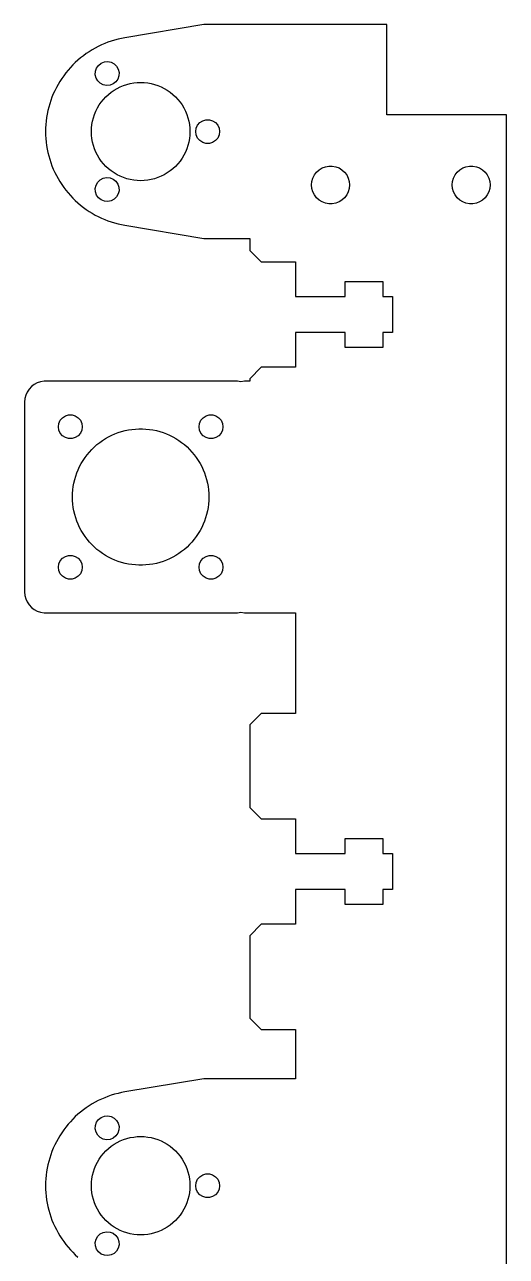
# Model space of a CAD drawing. Header units: metres. Extents: x -54 to 15, y -165 to 165.
# Drawn here: x -53.5 to 15, y -10.1 to 165.2 of the extents above; entities that cross this region are included whole.
import ezdxf

# ---------------------------------------------------------------- set-up
doc = ezdxf.new("R2010")
doc.units = ezdxf.units.M

msp = doc.modelspace()

# ---------------------------------------------------------------- linework, layer by layer
for p, q in [((-28, 165.216), (-39.2391, 163.338)), ((-2, 165.216), (-28, 165.216)), ((-2, 152.4), (-2, 165.216)), ((-40.7013, 163.009), (-41.1794, 162.863)), ((-40.2181, 163.137), (-40.7013, 163.009)), ((-39.7305, 163.247), (-40.2181, 163.137)), ((-39.2391, 163.338), (-39.7305, 163.247)), ((-44.3313, 161.366), (-44.7462, 161.087)), ((-43.9063, 161.629), (-44.3313, 161.366)), ((-43.4719, 161.876), (-43.9063, 161.629)), ((-43.0286, 162.107), (-43.4719, 161.876)), ((-42.5771, 162.322), (-43.0286, 162.107)), ((-42.118, 162.519), (-42.5771, 162.322)), ((-41.6519, 162.7), (-42.118, 162.519)), ((-41.1794, 162.863), (-41.6519, 162.7)), ((-46.2949, 159.825), (-46.6516, 159.475)), ((-45.9255, 160.162), (-46.2949, 159.825)), ((-45.5439, 160.485), (-45.9255, 160.162)), ((-45.1506, 160.793), (-45.5439, 160.485)), ((-44.7462, 161.087), (-45.1506, 160.793)), ((-42.9928, 159.422), (-42.6125, 159.721)), ((-42.6125, 159.721), (-42.1633, 159.901)), ((-42.1633, 159.901), (-41.6816, 159.947)), ((-41.6816, 159.947), (-41.2065, 159.855)), ((-41.2065, 159.855), (-40.7764, 159.634)), ((-40.7764, 159.634), (-40.4262, 159.3)), ((-47.942, 157.95), (-48.2282, 157.54)), ((-47.6407, 158.349), (-47.942, 157.95)), ((-47.325, 158.736), (-47.6407, 158.349)), ((-46.9951, 159.112), (-47.325, 158.736)), ((-46.6516, 159.475), (-46.9951, 159.112)), ((-43.4548, 158.087), (-43.4318, 158.571)), ((-43.3407, 157.617), (-43.4548, 158.087)), ((-43.4318, 158.571), (-43.2735, 159.028)), ((-43.2735, 159.028), (-42.9928, 159.422)), ((-40.4262, 159.3), (-40.1843, 158.881)), ((-40.0932, 157.927), (-40.2515, 157.47)), ((-40.1843, 158.881), (-40.0702, 158.41)), ((-40.0702, 158.41), (-40.0932, 157.927)), ((-48.9936, 156.251), (-49.2164, 155.804)), ((-48.7544, 156.69), (-48.9936, 156.251)), ((-48.4992, 157.12), (-48.7544, 156.69)), ((-48.2282, 157.54), (-48.4992, 157.12)), ((-43.0988, 157.198), (-43.3407, 157.617)), ((-42.7486, 156.864), (-43.0988, 157.198)), ((-42.3185, 156.642), (-42.7486, 156.864)), ((-41.8434, 156.551), (-42.3185, 156.642)), ((-41.3617, 156.597), (-41.8434, 156.551)), ((-40.9125, 156.777), (-41.3617, 156.597)), ((-40.5322, 157.076), (-40.9125, 156.777)), ((-40.7845, 155.889), (-40.3547, 156.144)), ((-40.2515, 157.47), (-40.5322, 157.076)), ((-40.3547, 156.144), (-39.9079, 156.367)), ((-39.9079, 156.367), (-39.4462, 156.559)), ((-39.4462, 156.559), (-38.9721, 156.716)), ((-38.9721, 156.716), (-38.4879, 156.84)), ((-38.4879, 156.84), (-37.9962, 156.929)), ((-37.9962, 156.929), (-37.4994, 156.982)), ((-37.4994, 156.982), (-37, 157)), ((-37, 157), (-36.5006, 156.982)), ((-36.5006, 156.982), (-36.0038, 156.929)), ((-36.0038, 156.929), (-35.512, 156.84)), ((-35.512, 156.84), (-35.0279, 156.716)), ((-35.0279, 156.716), (-34.5537, 156.559)), ((-34.5537, 156.559), (-34.0921, 156.367)), ((-34.0921, 156.367), (-33.6452, 156.144)), ((-33.6452, 156.144), (-33.2155, 155.889)), ((-49.7836, 154.416), (-49.9381, 153.941)), ((-49.6117, 154.886), (-49.7836, 154.416)), ((-49.4225, 155.348), (-49.6117, 154.886)), ((-49.2164, 155.804), (-49.4225, 155.348)), ((-42.6038, 154.195), (-42.2902, 154.584)), ((-42.2902, 154.584), (-41.9497, 154.95)), ((-41.9497, 154.95), (-41.584, 155.29)), ((-41.584, 155.29), (-41.1949, 155.604)), ((-41.1949, 155.604), (-40.7845, 155.889)), ((-33.2155, 155.889), (-32.8051, 155.604)), ((-32.8051, 155.604), (-32.416, 155.29)), ((-32.416, 155.29), (-32.0502, 154.95)), ((-32.0502, 154.95), (-31.7097, 154.584)), ((-31.7097, 154.584), (-31.3962, 154.195)), ((-50.1938, 152.975), (-50.2947, 152.485)), ((-50.0749, 153.46), (-50.1938, 152.975)), ((-49.9381, 153.941), (-50.0749, 153.46)), ((-43.5586, 152.446), (-43.3674, 152.908)), ((-43.3674, 152.908), (-43.1438, 153.355)), ((-43.1438, 153.355), (-42.8888, 153.784)), ((-42.8888, 153.784), (-42.6038, 154.195)), ((-31.3962, 154.195), (-31.1112, 153.784)), ((-31.1112, 153.784), (-30.8562, 153.355)), ((-30.8562, 153.355), (-30.6326, 152.908)), ((-30.6326, 152.908), (-30.4413, 152.446)), ((-50.4881, 150.999), (-50.5158, 150.5)), ((-50.4419, 151.497), (-50.4881, 150.999)), ((-50.3775, 151.992), (-50.4419, 151.497)), ((-50.2947, 152.485), (-50.3775, 151.992)), ((-43.9822, 150.499), (-43.9287, 150.996)), ((-43.9287, 150.996), (-43.84, 151.488)), ((-43.84, 151.488), (-43.7164, 151.972)), ((-43.7164, 151.972), (-43.5586, 152.446)), ((-30.4413, 152.446), (-30.2835, 151.972)), ((-30.2835, 151.972), (-30.16, 151.488)), ((-30.16, 151.488), (-30.0712, 150.996)), ((-30.0712, 150.996), (-30.0178, 150.499)), ((-29.1061, 150.479), (-28.9051, 150.919)), ((-28.9051, 150.919), (-28.5883, 151.285)), ((-28.5883, 151.285), (-28.1812, 151.546)), ((-28.1812, 151.546), (-27.7169, 151.683)), ((-27.7169, 151.683), (-27.2331, 151.683)), ((-27.2331, 151.683), (-26.7688, 151.546)), ((-26.7688, 151.546), (-26.3617, 151.285)), ((-26.3617, 151.285), (-26.0449, 150.919)), ((-26.0449, 150.919), (-25.8439, 150.479)), ((15, 152.4), (-2, 152.4)), ((15, -152.4), (15, 152.4)), ((-50.5158, 150.5), (-50.525, 150)), ((-50.525, 150), (-50.5158, 149.5)), ((-50.5158, 149.5), (-50.4881, 149.001)), ((-50.4881, 149.001), (-50.4419, 148.503)), ((-44, 150), (-43.9822, 150.499)), ((-43.9822, 149.501), (-44, 150)), ((-43.9287, 149.004), (-43.9822, 149.501)), ((-43.84, 148.512), (-43.9287, 149.004)), ((-30.0712, 149.004), (-30.16, 148.512)), ((-30.0178, 149.501), (-30.0712, 149.004)), ((-30.0178, 150.499), (-30, 150)), ((-30, 150), (-30.0178, 149.501)), ((-29.175, 150), (-29.1061, 150.479)), ((-29.1061, 149.521), (-29.175, 150)), ((-28.9051, 149.081), (-29.1061, 149.521)), ((-28.5883, 148.715), (-28.9051, 149.081)), ((-26.0449, 149.081), (-26.3617, 148.715)), ((-25.8439, 149.521), (-26.0449, 149.081)), ((-25.8439, 150.479), (-25.775, 150)), ((-25.775, 150), (-25.8439, 149.521)), ((-50.4419, 148.503), (-50.3775, 148.008)), ((-50.3775, 148.008), (-50.2947, 147.515)), ((-50.2947, 147.515), (-50.1938, 147.025)), ((-43.7164, 148.028), (-43.84, 148.512)), ((-43.5586, 147.554), (-43.7164, 148.028)), ((-43.3674, 147.092), (-43.5586, 147.554)), ((-30.4413, 147.554), (-30.6326, 147.092)), ((-30.2835, 148.028), (-30.4413, 147.554)), ((-30.16, 148.512), (-30.2835, 148.028)), ((-28.1812, 148.454), (-28.5883, 148.715)), ((-27.7169, 148.317), (-28.1812, 148.454)), ((-27.2331, 148.317), (-27.7169, 148.317)), ((-26.7688, 148.454), (-27.2331, 148.317)), ((-26.3617, 148.715), (-26.7688, 148.454)), ((-50.1938, 147.025), (-50.0749, 146.54)), ((-50.0749, 146.54), (-49.9381, 146.059)), ((-49.9381, 146.059), (-49.7836, 145.584)), ((-49.7836, 145.584), (-49.6117, 145.114)), ((-43.1438, 146.645), (-43.3674, 147.092)), ((-42.8888, 146.216), (-43.1438, 146.645)), ((-42.6038, 145.805), (-42.8888, 146.216)), ((-42.2902, 145.416), (-42.6038, 145.805)), ((-31.3962, 145.805), (-31.7097, 145.416)), ((-31.1112, 146.216), (-31.3962, 145.805)), ((-30.8562, 146.645), (-31.1112, 146.216)), ((-30.6326, 147.092), (-30.8562, 146.645)), ((-49.6117, 145.114), (-49.4225, 144.652)), ((-49.4225, 144.652), (-49.2164, 144.196)), ((-49.2164, 144.196), (-48.9936, 143.749)), ((-48.9936, 143.749), (-48.7544, 143.31)), ((-41.9497, 145.05), (-42.2902, 145.416)), ((-41.584, 144.71), (-41.9497, 145.05)), ((-41.1949, 144.396), (-41.584, 144.71)), ((-40.7845, 144.111), (-41.1949, 144.396)), ((-40.3547, 143.856), (-40.7845, 144.111)), ((-39.9079, 143.633), (-40.3547, 143.856)), ((-33.6452, 143.856), (-34.0921, 143.633)), ((-33.2155, 144.111), (-33.6452, 143.856)), ((-32.8051, 144.396), (-33.2155, 144.111)), ((-32.416, 144.71), (-32.8051, 144.396)), ((-32.0502, 145.05), (-32.416, 144.71)), ((-31.7097, 145.416), (-32.0502, 145.05)), ((-12.5177, 143.375), (-12.2956, 143.821)), ((-12.2956, 143.821), (-11.9953, 144.219)), ((-11.9953, 144.219), (-11.6271, 144.555)), ((-11.6271, 144.555), (-11.2035, 144.817)), ((-11.2035, 144.817), (-10.7389, 144.997)), ((-10.7389, 144.997), (-10.2491, 145.088)), ((-10.2491, 145.088), (-9.75087, 145.088)), ((-9.75087, 145.088), (-9.26111, 144.997)), ((-9.26111, 144.997), (-8.79649, 144.817)), ((-8.79649, 144.817), (-8.37288, 144.555)), ((-8.37288, 144.555), (-8.00467, 144.219)), ((-8.00467, 144.219), (-7.70441, 143.821)), ((-7.70441, 143.821), (-7.48232, 143.375)), ((7.48232, 143.375), (7.70441, 143.821)), ((7.70441, 143.821), (8.00467, 144.219)), ((8.00467, 144.219), (8.37288, 144.555)), ((8.37288, 144.555), (8.79649, 144.817)), ((8.79649, 144.817), (9.26111, 144.997)), ((9.26111, 144.997), (9.75087, 145.088)), ((9.75087, 145.088), (10.2491, 145.088)), ((10.2491, 145.088), (10.7389, 144.997)), ((10.7389, 144.997), (11.2035, 144.817)), ((11.2035, 144.817), (11.6271, 144.555)), ((11.6271, 144.555), (11.9953, 144.219)), ((11.9953, 144.219), (12.2956, 143.821)), ((12.2956, 143.821), (12.5177, 143.375)), ((-48.7544, 143.31), (-48.4992, 142.88)), ((-48.4992, 142.88), (-48.2282, 142.46)), ((-48.2282, 142.46), (-47.942, 142.05)), ((-47.942, 142.05), (-47.6407, 141.651)), ((-43.4548, 141.913), (-43.3407, 142.383)), ((-43.3407, 142.383), (-43.0988, 142.802)), ((-43.0988, 142.802), (-42.7486, 143.136)), ((-42.7486, 143.136), (-42.3185, 143.358)), ((-42.3185, 143.358), (-41.8434, 143.449)), ((-41.8434, 143.449), (-41.3617, 143.403)), ((-41.3617, 143.403), (-40.9125, 143.223)), ((-40.9125, 143.223), (-40.5322, 142.924)), ((-40.5322, 142.924), (-40.2515, 142.53)), ((-40.2515, 142.53), (-40.0932, 142.073)), ((-40.0932, 142.073), (-40.0702, 141.59)), ((-39.4462, 143.441), (-39.9079, 143.633)), ((-38.9721, 143.284), (-39.4462, 143.441)), ((-38.4879, 143.16), (-38.9721, 143.284)), ((-37.9962, 143.071), (-38.4879, 143.16)), ((-37.4994, 143.018), (-37.9962, 143.071)), ((-37, 143), (-37.4994, 143.018)), ((-36.5006, 143.018), (-37, 143)), ((-36.0038, 143.071), (-36.5006, 143.018)), ((-35.512, 143.16), (-36.0038, 143.071)), ((-35.0279, 143.284), (-35.512, 143.16)), ((-34.5537, 143.441), (-35.0279, 143.284)), ((-34.0921, 143.633), (-34.5537, 143.441)), ((-12.7, 142.4), (-12.654, 142.896)), ((-12.654, 141.904), (-12.7, 142.4)), ((-12.654, 142.896), (-12.5177, 143.375)), ((-7.48232, 143.375), (-7.34596, 142.896)), ((-7.34596, 142.896), (-7.29999, 142.4)), ((-7.29999, 142.4), (-7.34596, 141.904)), ((7.29999, 142.4), (7.34596, 142.896)), ((7.34596, 141.904), (7.29999, 142.4)), ((7.34596, 142.896), (7.48232, 143.375)), ((12.5177, 143.375), (12.654, 142.896)), ((12.654, 142.896), (12.7, 142.4)), ((12.7, 142.4), (12.654, 141.904)), ((-47.6407, 141.651), (-47.325, 141.264)), ((-47.325, 141.264), (-46.9951, 140.888)), ((-46.9951, 140.888), (-46.6516, 140.525)), ((-46.6516, 140.525), (-46.2949, 140.175)), ((-43.4318, 141.429), (-43.4548, 141.913)), ((-43.2735, 140.972), (-43.4318, 141.429)), ((-42.9928, 140.578), (-43.2735, 140.972)), ((-42.6125, 140.279), (-42.9928, 140.578)), ((-42.1633, 140.099), (-42.6125, 140.279)), ((-40.7764, 140.366), (-41.2065, 140.145)), ((-40.4262, 140.7), (-40.7764, 140.366)), ((-40.1843, 141.119), (-40.4262, 140.7)), ((-40.0702, 141.59), (-40.1843, 141.119)), ((-12.5177, 141.425), (-12.654, 141.904)), ((-12.2956, 140.979), (-12.5177, 141.425)), ((-11.9953, 140.581), (-12.2956, 140.979)), ((-11.6271, 140.245), (-11.9953, 140.581)), ((-11.2035, 139.983), (-11.6271, 140.245)), ((-8.37288, 140.245), (-8.79649, 139.983)), ((-8.00467, 140.581), (-8.37288, 140.245)), ((-7.70441, 140.979), (-8.00467, 140.581)), ((-7.48232, 141.425), (-7.70441, 140.979)), ((-7.34596, 141.904), (-7.48232, 141.425)), ((7.48232, 141.425), (7.34596, 141.904)), ((7.70441, 140.979), (7.48232, 141.425)), ((8.00467, 140.581), (7.70441, 140.979)), ((8.37288, 140.245), (8.00467, 140.581)), ((8.79649, 139.983), (8.37288, 140.245)), ((11.6271, 140.245), (11.2035, 139.983)), ((11.9953, 140.581), (11.6271, 140.245)), ((12.2956, 140.979), (11.9953, 140.581)), ((12.5177, 141.425), (12.2956, 140.979)), ((12.654, 141.904), (12.5177, 141.425)), ((-46.2949, 140.175), (-45.9255, 139.838)), ((-45.9255, 139.838), (-45.5439, 139.515)), ((-45.5439, 139.515), (-45.1506, 139.207)), ((-45.1506, 139.207), (-44.7462, 138.913)), ((-44.7462, 138.913), (-44.3313, 138.634)), ((-44.3313, 138.634), (-43.9063, 138.371)), ((-41.6816, 140.053), (-42.1633, 140.099)), ((-41.2065, 140.145), (-41.6816, 140.053)), ((-10.7389, 139.803), (-11.2035, 139.983)), ((-10.2491, 139.712), (-10.7389, 139.803)), ((-9.75087, 139.712), (-10.2491, 139.712)), ((-9.26111, 139.803), (-9.75087, 139.712)), ((-8.79649, 139.983), (-9.26111, 139.803)), ((9.26111, 139.803), (8.79649, 139.983)), ((9.75087, 139.712), (9.26111, 139.803)), ((10.2491, 139.712), (9.75087, 139.712)), ((10.7389, 139.803), (10.2491, 139.712)), ((11.2035, 139.983), (10.7389, 139.803)), ((-43.9063, 138.371), (-43.4719, 138.124)), ((-43.4719, 138.124), (-43.0286, 137.893)), ((-43.0286, 137.893), (-42.5771, 137.678)), ((-42.5771, 137.678), (-42.118, 137.481)), ((-42.118, 137.481), (-41.6519, 137.3)), ((-41.6519, 137.3), (-41.1794, 137.137)), ((-41.1794, 137.137), (-40.7013, 136.991)), ((-40.7013, 136.991), (-40.2181, 136.863)), ((-40.2181, 136.863), (-39.7305, 136.753)), ((-39.7305, 136.753), (-39.2391, 136.662)), ((-39.2391, 136.662), (-28, 134.784)), ((-28, 134.784), (-21.5, 134.784)), ((-21.5, 134.784), (-21.5, 133.077)), ((-21.5, 133.077), (-19.875, 131.452)), ((-19.875, 131.452), (-15, 131.452)), ((-15, 131.452), (-15, 126.515)), ((-7.9375, 126.515), (-7.9375, 128.652)), ((-7.9375, 128.652), (-2.5625, 128.652)), ((-2.5625, 128.652), (-2.5625, 126.515)), ((-15, 126.515), (-7.9375, 126.515)), ((-2.5625, 126.515), (-1.1875, 126.515)), ((-1.1875, 126.515), (-1.1875, 121.389)), ((-7.9375, 121.389), (-15, 121.389)), ((-15, 121.389), (-15, 116.452)), ((-7.9375, 119.252), (-7.9375, 121.389)), ((-1.1875, 121.389), (-2.5625, 121.389)), ((-2.5625, 121.389), (-2.5625, 119.252)), ((-2.5625, 119.252), (-7.9375, 119.252)), ((-19.875, 116.452), (-21.5, 114.827)), ((-15, 116.452), (-19.875, 116.452)), ((-52.1408, 114.011), (-52.5318, 113.707)), ((-51.7051, 114.247), (-52.1408, 114.011)), ((-51.2365, 114.408), (-51.7051, 114.247)), ((-50.7477, 114.49), (-51.2365, 114.408)), ((-23.2523, 114.49), (-50.7477, 114.49)), ((-22.7635, 114.408), (-23.2523, 114.49)), ((-22.75, 114.404), (-22.7635, 114.408)), ((-22.7365, 114.408), (-22.75, 114.404)), ((-22.2477, 114.49), (-22.7365, 114.408)), ((-21.5, 114.49), (-22.2477, 114.49)), ((-21.5, 114.827), (-21.5, 114.49)), ((-53.3374, 112.474), (-53.4591, 111.994)), ((-53.1384, 112.928), (-53.3374, 112.474)), ((-52.8674, 113.343), (-53.1384, 112.928)), ((-52.5318, 113.707), (-52.8674, 113.343)), ((-53.4591, 111.994), (-53.5, 111.5)), ((-53.5, 111.5), (-53.5, 84.5)), ((-48.6311, 108.479), (-48.4301, 108.919)), ((-48.4301, 108.919), (-48.1133, 109.285)), ((-48.1133, 109.285), (-47.7062, 109.546)), ((-47.7062, 109.546), (-47.2419, 109.683)), ((-47.2419, 109.683), (-46.7581, 109.683)), ((-46.7581, 109.683), (-46.2938, 109.546)), ((-46.2938, 109.546), (-45.8867, 109.285)), ((-45.8867, 109.285), (-45.5699, 108.919)), ((-45.5699, 108.919), (-45.3689, 108.479)), ((-28.6311, 108.479), (-28.4301, 108.919)), ((-28.4301, 108.919), (-28.1133, 109.285)), ((-28.1133, 109.285), (-27.7062, 109.546)), ((-27.7062, 109.546), (-27.2419, 109.683)), ((-27.2419, 109.683), (-26.7581, 109.683)), ((-26.7581, 109.683), (-26.2938, 109.546)), ((-26.2938, 109.546), (-25.8867, 109.285)), ((-25.8867, 109.285), (-25.5699, 108.919)), ((-25.5699, 108.919), (-25.3689, 108.479)), ((-48.7, 108), (-48.6311, 108.479)), ((-48.6311, 107.521), (-48.7, 108)), ((-48.4301, 107.081), (-48.6311, 107.521)), ((-48.1133, 106.715), (-48.4301, 107.081)), ((-45.5699, 107.081), (-45.8867, 106.715)), ((-45.3689, 107.521), (-45.5699, 107.081)), ((-45.3689, 108.479), (-45.3, 108)), ((-45.3, 108), (-45.3689, 107.521)), ((-41.112, 106.785), (-40.6543, 106.985)), ((-40.6543, 106.985), (-40.1869, 107.162)), ((-40.1869, 107.162), (-39.711, 107.313)), ((-39.711, 107.313), (-39.228, 107.441)), ((-39.228, 107.441), (-38.739, 107.543)), ((-38.739, 107.543), (-38.2455, 107.62)), ((-38.2455, 107.62), (-37.7486, 107.671)), ((-37.7486, 107.671), (-37.2498, 107.697)), ((-37.2498, 107.697), (-36.7502, 107.697)), ((-36.7502, 107.697), (-36.2514, 107.671)), ((-36.2514, 107.671), (-35.7545, 107.62)), ((-35.7545, 107.62), (-35.261, 107.543)), ((-35.261, 107.543), (-34.772, 107.441)), ((-34.772, 107.441), (-34.289, 107.313)), ((-34.289, 107.313), (-33.8131, 107.162)), ((-33.8131, 107.162), (-33.3457, 106.985)), ((-33.3457, 106.985), (-32.888, 106.785)), ((-28.7, 108), (-28.6311, 108.479)), ((-28.6311, 107.521), (-28.7, 108)), ((-28.4301, 107.081), (-28.6311, 107.521)), ((-28.1133, 106.715), (-28.4301, 107.081)), ((-25.5699, 107.081), (-25.8867, 106.715)), ((-25.3689, 107.521), (-25.5699, 107.081)), ((-25.3689, 108.479), (-25.3, 108)), ((-25.3, 108), (-25.3689, 107.521)), ((-47.7062, 106.454), (-48.1133, 106.715)), ((-47.2419, 106.317), (-47.7062, 106.454)), ((-46.7581, 106.317), (-47.2419, 106.317)), ((-46.2938, 106.454), (-46.7581, 106.317)), ((-45.8867, 106.715), (-46.2938, 106.454)), ((-43.5889, 105.119), (-43.2137, 105.448)), ((-43.2137, 105.448), (-42.8221, 105.758)), ((-42.8221, 105.758), (-42.415, 106.048)), ((-42.415, 106.048), (-41.9935, 106.316)), ((-41.9935, 106.316), (-41.5588, 106.562)), ((-41.5588, 106.562), (-41.112, 106.785)), ((-32.888, 106.785), (-32.4412, 106.562)), ((-32.4412, 106.562), (-32.0065, 106.316)), ((-32.0065, 106.316), (-31.585, 106.048)), ((-31.585, 106.048), (-31.1779, 105.758)), ((-31.1779, 105.758), (-30.7862, 105.448)), ((-30.7862, 105.448), (-30.411, 105.119)), ((-27.7062, 106.454), (-28.1133, 106.715)), ((-27.2419, 106.317), (-27.7062, 106.454)), ((-26.7581, 106.317), (-27.2419, 106.317)), ((-26.2938, 106.454), (-26.7581, 106.317)), ((-25.8867, 106.715), (-26.2938, 106.454)), ((-45.1846, 103.206), (-44.9058, 103.62)), ((-44.9058, 103.62), (-44.606, 104.02)), ((-44.606, 104.02), (-44.286, 104.403)), ((-44.286, 104.403), (-43.9467, 104.77)), ((-43.9467, 104.77), (-43.5889, 105.119)), ((-30.411, 105.119), (-30.0533, 104.77)), ((-30.0533, 104.77), (-29.714, 104.403)), ((-29.714, 104.403), (-29.394, 104.02)), ((-29.394, 104.02), (-29.0942, 103.62)), ((-29.0942, 103.62), (-28.8154, 103.206)), ((-46.0764, 101.422), (-45.8883, 101.884)), ((-45.8883, 101.884), (-45.6765, 102.337)), ((-45.6765, 102.337), (-45.4418, 102.778)), ((-45.4418, 102.778), (-45.1846, 103.206)), ((-28.8154, 103.206), (-28.5582, 102.778)), ((-28.5582, 102.778), (-28.3235, 102.337)), ((-28.3235, 102.337), (-28.1117, 101.884)), ((-28.1117, 101.884), (-27.9235, 101.422)), ((-46.5844, 99.4927), (-46.4949, 99.9841)), ((-46.4949, 99.9841), (-46.3802, 100.47)), ((-46.3802, 100.47), (-46.2406, 100.95)), ((-46.2406, 100.95), (-46.0764, 101.422)), ((-27.9235, 101.422), (-27.7594, 100.95)), ((-27.7594, 100.95), (-27.6198, 100.47)), ((-27.6198, 100.47), (-27.5051, 99.9841)), ((-27.5051, 99.9841), (-27.4155, 99.4927)), ((-46.7, 98), (-46.6871, 98.4993)), ((-46.6871, 98.4993), (-46.6486, 98.9974)), ((-46.6486, 98.9974), (-46.5844, 99.4927)), ((-27.4155, 99.4927), (-27.3514, 98.9974)), ((-27.3514, 98.9974), (-27.3129, 98.4993)), ((-27.3129, 98.4993), (-27.3, 98)), ((-46.6871, 97.5007), (-46.7, 98)), ((-46.6486, 97.0026), (-46.6871, 97.5007)), ((-46.5844, 96.5073), (-46.6486, 97.0026)), ((-46.4949, 96.0158), (-46.5844, 96.5073)), ((-27.4155, 96.5073), (-27.5051, 96.0158)), ((-27.3514, 97.0026), (-27.4155, 96.5073)), ((-27.3129, 97.5007), (-27.3514, 97.0026)), ((-27.3, 98), (-27.3129, 97.5007)), ((-46.3802, 95.5297), (-46.4949, 96.0158)), ((-46.2406, 95.0501), (-46.3802, 95.5297)), ((-46.0764, 94.5783), (-46.2406, 95.0501)), ((-27.7594, 95.0501), (-27.9235, 94.5783)), ((-27.6198, 95.5297), (-27.7594, 95.0501)), ((-27.5051, 96.0158), (-27.6198, 95.5297)), ((-45.8883, 94.1156), (-46.0764, 94.5783)), ((-45.6765, 93.6632), (-45.8883, 94.1156)), ((-45.4418, 93.2223), (-45.6765, 93.6632)), ((-45.1846, 92.794), (-45.4418, 93.2223)), ((-28.5582, 93.2223), (-28.8154, 92.794)), ((-28.3235, 93.6632), (-28.5582, 93.2223)), ((-28.1117, 94.1156), (-28.3235, 93.6632)), ((-27.9235, 94.5783), (-28.1117, 94.1156)), ((-44.9058, 92.3796), (-45.1846, 92.794)), ((-44.606, 91.9801), (-44.9058, 92.3796)), ((-44.286, 91.5965), (-44.606, 91.9801)), ((-43.9467, 91.2299), (-44.286, 91.5965)), ((-43.5889, 90.8813), (-43.9467, 91.2299)), ((-30.0533, 91.2299), (-30.411, 90.8813)), ((-29.714, 91.5965), (-30.0533, 91.2299)), ((-29.394, 91.9801), (-29.714, 91.5965)), ((-29.0942, 92.3796), (-29.394, 91.9801)), ((-28.8154, 92.794), (-29.0942, 92.3796)), ((-48.1133, 89.2848), (-47.7062, 89.5464)), ((-47.7062, 89.5464), (-47.2419, 89.6827)), ((-47.2419, 89.6827), (-46.7581, 89.6827)), ((-46.7581, 89.6827), (-46.2938, 89.5464)), ((-46.2938, 89.5464), (-45.8867, 89.2848)), ((-43.2137, 90.5516), (-43.5889, 90.8813)), ((-42.8221, 90.2416), (-43.2137, 90.5516)), ((-42.415, 89.9521), (-42.8221, 90.2416)), ((-41.9935, 89.6841), (-42.415, 89.9521)), ((-41.5588, 89.438), (-41.9935, 89.6841)), ((-41.112, 89.2147), (-41.5588, 89.438)), ((-32.4412, 89.438), (-32.888, 89.2147)), ((-32.0065, 89.6841), (-32.4412, 89.438)), ((-31.585, 89.9521), (-32.0065, 89.6841)), ((-31.1779, 90.2416), (-31.585, 89.9521)), ((-30.7862, 90.5516), (-31.1779, 90.2416)), ((-30.411, 90.8813), (-30.7862, 90.5516)), ((-28.1133, 89.2848), (-27.7062, 89.5464)), ((-27.7062, 89.5464), (-27.2419, 89.6827)), ((-27.2419, 89.6827), (-26.7581, 89.6827)), ((-26.7581, 89.6827), (-26.2938, 89.5464)), ((-26.2938, 89.5464), (-25.8867, 89.2848)), ((-48.7, 88), (-48.6311, 88.4789)), ((-48.6311, 87.5211), (-48.7, 88)), ((-48.6311, 88.4789), (-48.4301, 88.9191)), ((-48.4301, 88.9191), (-48.1133, 89.2848)), ((-45.8867, 89.2848), (-45.5699, 88.9191)), ((-45.5699, 88.9191), (-45.3689, 88.4789)), ((-45.3689, 88.4789), (-45.3, 88)), ((-45.3, 88), (-45.3689, 87.5211)), ((-40.6543, 89.0146), (-41.112, 89.2147)), ((-40.1869, 88.8385), (-40.6543, 89.0146)), ((-39.711, 88.6865), (-40.1869, 88.8385)), ((-39.228, 88.5593), (-39.711, 88.6865)), ((-38.739, 88.4572), (-39.228, 88.5593)), ((-38.2455, 88.3803), (-38.739, 88.4572)), ((-37.7486, 88.3289), (-38.2455, 88.3803)), ((-37.2498, 88.3032), (-37.7486, 88.3289)), ((-36.7502, 88.3032), (-37.2498, 88.3032)), ((-36.2514, 88.3289), (-36.7502, 88.3032)), ((-35.7545, 88.3803), (-36.2514, 88.3289)), ((-35.261, 88.4572), (-35.7545, 88.3803)), ((-34.772, 88.5593), (-35.261, 88.4572)), ((-34.289, 88.6865), (-34.772, 88.5593)), ((-33.8131, 88.8385), (-34.289, 88.6865)), ((-33.3457, 89.0146), (-33.8131, 88.8385)), ((-32.888, 89.2147), (-33.3457, 89.0146)), ((-28.7, 88), (-28.6311, 88.4789)), ((-28.6311, 87.5211), (-28.7, 88)), ((-28.6311, 88.4789), (-28.4301, 88.9191)), ((-28.4301, 88.9191), (-28.1133, 89.2848)), ((-25.8867, 89.2848), (-25.5699, 88.9191)), ((-25.5699, 88.9191), (-25.3689, 88.4789)), ((-25.3689, 88.4789), (-25.3, 88)), ((-25.3, 88), (-25.3689, 87.5211)), ((-48.4301, 87.0809), (-48.6311, 87.5211)), ((-48.1133, 86.7152), (-48.4301, 87.0809)), ((-47.7062, 86.4536), (-48.1133, 86.7152)), ((-47.2419, 86.3173), (-47.7062, 86.4536)), ((-46.7581, 86.3173), (-47.2419, 86.3173)), ((-46.2938, 86.4536), (-46.7581, 86.3173)), ((-45.8867, 86.7152), (-46.2938, 86.4536)), ((-45.5699, 87.0809), (-45.8867, 86.7152)), ((-45.3689, 87.5211), (-45.5699, 87.0809)), ((-28.4301, 87.0809), (-28.6311, 87.5211)), ((-28.1133, 86.7152), (-28.4301, 87.0809)), ((-27.7062, 86.4536), (-28.1133, 86.7152)), ((-27.2419, 86.3173), (-27.7062, 86.4536)), ((-26.7581, 86.3173), (-27.2419, 86.3173)), ((-26.2938, 86.4536), (-26.7581, 86.3173)), ((-25.8867, 86.7152), (-26.2938, 86.4536)), ((-25.5699, 87.0809), (-25.8867, 86.7152)), ((-25.3689, 87.5211), (-25.5699, 87.0809)), ((-53.5, 84.5), (-53.4591, 84.0062)), ((-53.4591, 84.0062), (-53.3374, 83.5259)), ((-53.3374, 83.5259), (-53.1384, 83.0722)), ((-53.1384, 83.0722), (-52.8674, 82.6574)), ((-52.8674, 82.6574), (-52.5318, 82.2928)), ((-52.5318, 82.2928), (-52.1408, 81.9885)), ((-52.1408, 81.9885), (-51.7051, 81.7527)), ((-51.7051, 81.7527), (-51.2365, 81.5918)), ((-51.2365, 81.5918), (-50.7477, 81.5102)), ((-50.7477, 81.5102), (-23.2523, 81.5102)), ((-23.2523, 81.5102), (-22.7635, 81.5918)), ((-22.7635, 81.5918), (-22.75, 81.5965)), ((-22.75, 81.5965), (-22.7365, 81.5918)), ((-22.7365, 81.5918), (-22.2477, 81.5102)), ((-22.2477, 81.5102), (-15, 81.5102)), ((-15, 81.5102), (-15, 67.204)), ((-19.875, 67.204), (-21.5, 65.579)), ((-15, 67.204), (-19.875, 67.204)), ((-21.5, 65.579), (-21.5, 53.829)), ((-21.5, 53.829), (-19.875, 52.204)), ((-19.875, 52.204), (-15, 52.204)), ((-15, 52.204), (-15, 47.267)), ((-7.9375, 47.267), (-7.9375, 49.404)), ((-7.9375, 49.404), (-2.5625, 49.404)), ((-2.5625, 49.404), (-2.5625, 47.267)), ((-15, 47.267), (-7.9375, 47.267)), ((-2.5625, 47.267), (-1.1875, 47.267)), ((-1.1875, 47.267), (-1.1875, 42.141)), ((-7.9375, 42.141), (-15, 42.141)), ((-15, 42.141), (-15, 37.204)), ((-7.9375, 40.004), (-7.9375, 42.141)), ((-1.1875, 42.141), (-2.5625, 42.141)), ((-2.5625, 42.141), (-2.5625, 40.004)), ((-2.5625, 40.004), (-7.9375, 40.004)), ((-19.875, 37.204), (-21.5, 35.579)), ((-15, 37.204), (-19.875, 37.204)), ((-21.5, 35.579), (-21.5, 23.829)), ((-21.5, 23.829), (-19.875, 22.204)), ((-19.875, 22.204), (-15, 22.204)), ((-15, 22.204), (-15, 15.2156)), ((-28, 15.2156), (-39.2391, 13.3384)), ((-15, 15.2156), (-28, 15.2156)), ((-42.5771, 12.3216), (-43.0286, 12.1071)), ((-42.118, 12.5192), (-42.5771, 12.3216)), ((-41.6519, 12.6998), (-42.118, 12.5192)), ((-41.1794, 12.863), (-41.6519, 12.6998)), ((-40.7013, 13.0087), (-41.1794, 12.863)), ((-40.2181, 13.1366), (-40.7013, 13.0087)), ((-39.7305, 13.2465), (-40.2181, 13.1366)), ((-39.2391, 13.3384), (-39.7305, 13.2465)), ((-45.1506, 10.7932), (-45.5439, 10.4846)), ((-44.7462, 11.087), (-45.1506, 10.7932)), ((-44.3313, 11.3656), (-44.7462, 11.087)), ((-43.9063, 11.6288), (-44.3313, 11.3656)), ((-43.4719, 11.876), (-43.9063, 11.6288)), ((-43.0286, 12.1071), (-43.4719, 11.876)), ((-46.9951, 9.11172), (-47.325, 8.73618)), ((-46.6516, 9.47484), (-46.9951, 9.11172)), ((-46.2949, 9.82501), (-46.6516, 9.47484)), ((-45.9255, 10.1618), (-46.2949, 9.82501)), ((-45.5439, 10.4846), (-45.9255, 10.1618)), ((-43.4318, 8.57062), (-43.2735, 9.02786)), ((-43.2735, 9.02786), (-42.9928, 9.42201)), ((-42.9928, 9.42201), (-42.6125, 9.72113)), ((-42.6125, 9.72113), (-42.1633, 9.90097)), ((-42.1633, 9.90097), (-41.6816, 9.94696)), ((-41.6816, 9.94696), (-41.2065, 9.85539)), ((-41.2065, 9.85539), (-40.7764, 9.63367)), ((-40.7764, 9.63367), (-40.4262, 9.29976)), ((-40.4262, 9.29976), (-40.1843, 8.88071)), ((-40.1843, 8.88071), (-40.0702, 8.41048)), ((-48.4992, 7.11998), (-48.7544, 6.69022)), ((-48.2282, 7.54004), (-48.4992, 7.11998)), ((-47.942, 7.94978), (-48.2282, 7.54004)), ((-47.6407, 8.34868), (-47.942, 7.94978)), ((-47.325, 8.73618), (-47.6407, 8.34868)), ((-43.4548, 8.0873), (-43.4318, 8.57062)), ((-43.3407, 7.61707), (-43.4548, 8.0873)), ((-43.0988, 7.19801), (-43.3407, 7.61707)), ((-42.7486, 6.86411), (-43.0988, 7.19801)), ((-40.5322, 7.07574), (-40.9125, 6.77664)), ((-40.2515, 7.46989), (-40.5322, 7.07574)), ((-40.0932, 7.92715), (-40.2515, 7.46989)), ((-40.0702, 8.41048), (-40.0932, 7.92715)), ((-49.4225, 5.34846), (-49.6117, 4.88579)), ((-49.2164, 5.80385), (-49.4225, 5.34846)), ((-48.9936, 6.2513), (-49.2164, 5.80385)), ((-48.7544, 6.69022), (-48.9936, 6.2513)), ((-42.3185, 6.64238), (-42.7486, 6.86411)), ((-41.8434, 6.55081), (-42.3185, 6.64238)), ((-41.9497, 4.94974), (-41.584, 5.29024)), ((-41.3617, 6.5968), (-41.8434, 6.55081)), ((-41.584, 5.29024), (-41.1949, 5.60378)), ((-40.9125, 6.77664), (-41.3617, 6.5968)), ((-41.1949, 5.60378), (-40.7845, 5.88876)), ((-40.7845, 5.88876), (-40.3547, 6.14374)), ((-40.3547, 6.14374), (-39.9079, 6.36742)), ((-39.9079, 6.36742), (-39.4462, 6.55864)), ((-39.4462, 6.55864), (-38.9721, 6.71645)), ((-38.9721, 6.71645), (-38.4879, 6.84003)), ((-38.4879, 6.84003), (-37.9962, 6.92874)), ((-37.9962, 6.92874), (-37.4994, 6.98216)), ((-37.4994, 6.98216), (-37, 7)), ((-37, 7), (-36.5006, 6.98216)), ((-36.5006, 6.98216), (-36.0038, 6.92874)), ((-36.0038, 6.92874), (-35.512, 6.84003)), ((-35.512, 6.84003), (-35.0279, 6.71645)), ((-35.0279, 6.71645), (-34.5537, 6.55864)), ((-34.5537, 6.55864), (-34.0921, 6.36742)), ((-34.0921, 6.36742), (-33.6452, 6.14374)), ((-33.6452, 6.14374), (-33.2155, 5.88876)), ((-33.2155, 5.88876), (-32.8051, 5.60378)), ((-32.8051, 5.60378), (-32.416, 5.29024)), ((-32.416, 5.29024), (-32.0502, 4.94974)), ((-49.9381, 3.94104), (-50.0749, 3.46027)), ((-49.7836, 4.41643), (-49.9381, 3.94104)), ((-49.6117, 4.88579), (-49.7836, 4.41643)), ((-43.1438, 3.35474), (-42.8888, 3.78448)), ((-42.8888, 3.78448), (-42.6038, 4.19493)), ((-42.6038, 4.19493), (-42.2902, 4.58401)), ((-42.2902, 4.58401), (-41.9497, 4.94974)), ((-32.0502, 4.94974), (-31.7097, 4.58401)), ((-31.7097, 4.58401), (-31.3962, 4.19493)), ((-31.3962, 4.19493), (-31.1112, 3.78448)), ((-31.1112, 3.78448), (-30.8562, 3.35474)), ((-50.3775, 1.99225), (-50.4419, 1.49657)), ((-50.2947, 2.4852), (-50.3775, 1.99225)), ((-50.1938, 2.97476), (-50.2947, 2.4852)), ((-50.0749, 3.46027), (-50.1938, 2.97476)), ((-43.84, 1.48795), (-43.7164, 1.97212)), ((-43.7164, 1.97212), (-43.5586, 2.44624)), ((-43.5586, 2.44624), (-43.3674, 2.9079)), ((-43.3674, 2.9079), (-43.1438, 3.35474)), ((-30.8562, 3.35474), (-30.6326, 2.9079)), ((-30.6326, 2.9079), (-30.4413, 2.44624)), ((-30.4413, 2.44624), (-30.2835, 1.97212)), ((-30.2835, 1.97212), (-30.16, 1.48795)), ((-50.5158, 0.49976), (-50.525, 0)), ((-50.525, 0), (-50.5158, -0.49976)), ((-50.4881, 0.99884), (-50.5158, 0.49976)), ((-50.4419, 1.49657), (-50.4881, 0.99884)), ((-44, 0), (-43.9822, 0.49936)), ((-43.9822, -0.49936), (-44, 0)), ((-43.9822, 0.49936), (-43.9287, 0.9962)), ((-43.9287, 0.9962), (-43.84, 1.48795)), ((-30.16, 1.48795), (-30.0712, 0.9962)), ((-30.0712, 0.9962), (-30.0178, 0.49936)), ((-30.0178, 0.49936), (-30, 0)), ((-30, 0), (-30.0178, -0.49936)), ((-29.175, 0), (-29.1061, 0.47894)), ((-29.1061, -0.47894), (-29.175, 0)), ((-29.1061, 0.47894), (-28.9051, 0.91908)), ((-28.9051, 0.91908), (-28.5883, 1.28476)), ((-28.5883, 1.28476), (-28.1812, 1.54637)), ((-28.1812, 1.54637), (-27.7169, 1.68269)), ((-27.7169, 1.68269), (-27.2331, 1.68269)), ((-27.2331, 1.68269), (-26.7688, 1.54637)), ((-26.7688, 1.54637), (-26.3617, 1.28476)), ((-26.3617, 1.28476), (-26.0449, 0.91908)), ((-26.0449, 0.91908), (-25.8439, 0.47894)), ((-25.8439, 0.47894), (-25.775, 0)), ((-25.775, 0), (-25.8439, -0.47894)), ((-50.5158, -0.49976), (-50.4881, -0.99884)), ((-50.4881, -0.99884), (-50.4419, -1.49657)), ((-50.4419, -1.49657), (-50.3775, -1.99225)), ((-43.9287, -0.9962), (-43.9822, -0.49936)), ((-43.84, -1.48795), (-43.9287, -0.9962)), ((-43.7164, -1.97212), (-43.84, -1.48795)), ((-30.16, -1.48795), (-30.2835, -1.97212)), ((-30.0712, -0.9962), (-30.16, -1.48795)), ((-30.0178, -0.49936), (-30.0712, -0.9962)), ((-28.9051, -0.91908), (-29.1061, -0.47894)), ((-28.5883, -1.28476), (-28.9051, -0.91908)), ((-28.1812, -1.54637), (-28.5883, -1.28476)), ((-27.7169, -1.68269), (-28.1812, -1.54637)), ((-27.2331, -1.68269), (-27.7169, -1.68269)), ((-26.7688, -1.54637), (-27.2331, -1.68269)), ((-26.3617, -1.28476), (-26.7688, -1.54637)), ((-26.0449, -0.91908), (-26.3617, -1.28476)), ((-25.8439, -0.47894), (-26.0449, -0.91908)), ((-50.3775, -1.99225), (-50.2947, -2.4852)), ((-50.2947, -2.4852), (-50.1938, -2.97476)), ((-50.1938, -2.97476), (-50.0749, -3.46027)), ((-50.0749, -3.46027), (-49.9381, -3.94104)), ((-43.5586, -2.44624), (-43.7164, -1.97212)), ((-43.3674, -2.9079), (-43.5586, -2.44624)), ((-43.1438, -3.35474), (-43.3674, -2.9079)), ((-42.8888, -3.78448), (-43.1438, -3.35474)), ((-30.8562, -3.35474), (-31.1112, -3.78448)), ((-30.6326, -2.9079), (-30.8562, -3.35474)), ((-30.4413, -2.44624), (-30.6326, -2.9079)), ((-30.2835, -1.97212), (-30.4413, -2.44624)), ((-49.9381, -3.94104), (-49.7836, -4.41643)), ((-49.7836, -4.41643), (-49.6117, -4.88579)), ((-49.6117, -4.88579), (-49.4225, -5.34846)), ((-42.6038, -4.19493), (-42.8888, -3.78448)), ((-42.2902, -4.58401), (-42.6038, -4.19493)), ((-41.9497, -4.94974), (-42.2902, -4.58401)), ((-41.584, -5.29024), (-41.9497, -4.94974)), ((-32.0502, -4.94974), (-32.416, -5.29024)), ((-31.7097, -4.58401), (-32.0502, -4.94974)), ((-31.3962, -4.19493), (-31.7097, -4.58401)), ((-31.1112, -3.78448), (-31.3962, -4.19493)), ((-49.4225, -5.34846), (-49.2164, -5.80385)), ((-49.2164, -5.80385), (-48.9936, -6.2513)), ((-48.9936, -6.2513), (-48.7544, -6.69022)), ((-48.7544, -6.69022), (-48.4992, -7.11998)), ((-43.0988, -7.19801), (-42.7486, -6.86411)), ((-42.7486, -6.86411), (-42.3185, -6.64238)), ((-42.3185, -6.64238), (-41.8434, -6.55081)), ((-41.8434, -6.55081), (-41.3617, -6.5968)), ((-41.1949, -5.60378), (-41.584, -5.29024)), ((-41.3617, -6.5968), (-40.9125, -6.77664)), ((-40.7845, -5.88876), (-41.1949, -5.60378)), ((-40.9125, -6.77664), (-40.5322, -7.07574)), ((-40.3547, -6.14374), (-40.7845, -5.88876)), ((-39.9079, -6.36742), (-40.3547, -6.14374)), ((-39.4462, -6.55864), (-39.9079, -6.36742)), ((-38.9721, -6.71645), (-39.4462, -6.55864)), ((-38.4879, -6.84003), (-38.9721, -6.71645)), ((-37.9962, -6.92874), (-38.4879, -6.84003)), ((-37.4994, -6.98216), (-37.9962, -6.92874)), ((-37, -7), (-37.4994, -6.98216)), ((-36.5006, -6.98216), (-37, -7)), ((-36.0038, -6.92874), (-36.5006, -6.98216)), ((-35.512, -6.84003), (-36.0038, -6.92874)), ((-35.0279, -6.71645), (-35.512, -6.84003)), ((-34.5537, -6.55864), (-35.0279, -6.71645)), ((-34.0921, -6.36742), (-34.5537, -6.55864)), ((-33.6452, -6.14374), (-34.0921, -6.36742)), ((-33.2155, -5.88876), (-33.6452, -6.14374)), ((-32.8051, -5.60378), (-33.2155, -5.88876)), ((-32.416, -5.29024), (-32.8051, -5.60378)), ((-48.4992, -7.11998), (-48.2282, -7.54004)), ((-48.2282, -7.54004), (-47.942, -7.94978)), ((-47.942, -7.94978), (-47.6407, -8.34868)), ((-47.6407, -8.34868), (-47.325, -8.73618)), ((-47.325, -8.73618), (-46.9951, -9.11172)), ((-43.4548, -8.0873), (-43.3407, -7.61707)), ((-43.4318, -8.57062), (-43.4548, -8.0873)), ((-43.2735, -9.02786), (-43.4318, -8.57062)), ((-43.3407, -7.61707), (-43.0988, -7.19801)), ((-40.5322, -7.07574), (-40.2515, -7.46989)), ((-40.2515, -7.46989), (-40.0932, -7.92715)), ((-40.0702, -8.41048), (-40.1843, -8.88071)), ((-40.0932, -7.92715), (-40.0702, -8.41048)), ((-46.9951, -9.11172), (-46.6516, -9.47484)), ((-46.6516, -9.47484), (-46.2949, -9.82501)), ((-46.2949, -9.82501), (-45.9255, -10.1618)), ((-42.9928, -9.42201), (-43.2735, -9.02786)), ((-42.6125, -9.72113), (-42.9928, -9.42201)), ((-42.1633, -9.90097), (-42.6125, -9.72113)), ((-41.6816, -9.94696), (-42.1633, -9.90097)), ((-41.2065, -9.85539), (-41.6816, -9.94696)), ((-40.7764, -9.63367), (-41.2065, -9.85539)), ((-40.4262, -9.29976), (-40.7764, -9.63367)), ((-40.1843, -8.88071), (-40.4262, -9.29976))]:
    msp.add_line(p, q)

doc.saveas('drawing.dxf')
